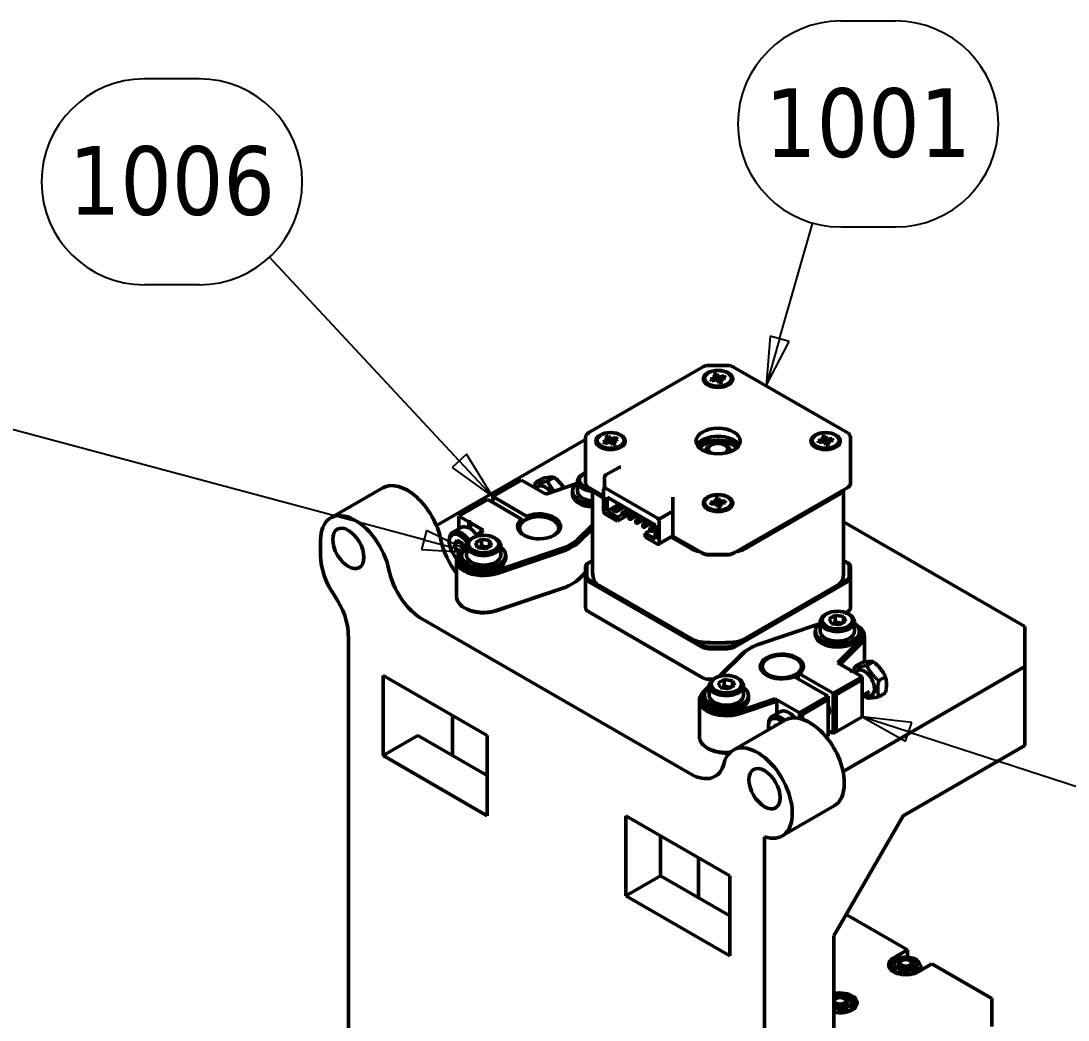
# Model space of a CAD drawing. Header units: millimetres. Extents: x -1205 to 1680, y -1175 to 1188.
# Drawn here: x 1143.1 to 1356.5, y 467.2 to 670.9 of the extents above; entities that cross this region are included whole.
import ezdxf

# ---------------------------------------------------------------- set-up
doc = ezdxf.new("R2010")
doc.units = ezdxf.units.MM
doc.header["$LTSCALE"] = 4
doc.layers.add('Symbol (ISO)', color=7, linetype='Continuous', lineweight=25)
doc.layers.add('Visible (ISO)', color=7, linetype='Continuous', lineweight=50)
doc.styles.add('Note Text (ISO)', font='tahoma.ttf')

# ---------------------------------------------------------------- blocks, each defined once
blk = doc.blocks.new('Balloon4')
at = {"layer": 'Symbol (ISO)'}
for p, q in [((331.009, 131.481), (328.632, 132.255)), ((331.164, 131.957), (328.632, 132.255)), ((328.632, 132.255), (330.854, 131.006)), ((330.854, 131.006), (331.164, 131.957)), ((331.009, 131.481), (353.317, 124.22)), ((358.298, 127.849), (361.084, 127.849)), ((358.298, 117.349), (361.084, 117.349))]:
    blk.add_line(p, q, dxfattribs=at)
at = {"layer": 'Symbol (ISO)', "flags": 128}
blk.add_lwpolyline([(331.164, 131.957), (328.632, 132.255)], dxfattribs=at)
at = {"layer": 'Symbol (ISO)'}
for centre, start, end in [((358.298, 122.599), 90, 270), ((361.084, 122.599), 270, 90)]:
    blk.add_arc(centre, 5.25, start, end, dxfattribs=at)
blk.add_solid([(331.164, 131.957), (328.632, 132.255), (330.854, 131.006), (331.164, 131.957)], dxfattribs=at)
at = {"layer": 'Symbol (ISO)', "insert": (359.691, 122.636), "char_height": 3.5, "attachment_point": 5, "style": 'Note Text (ISO)'}
blk.add_mtext('1006', dxfattribs=at)
blk = doc.blocks.new('Balloon5')
at = {"layer": 'Symbol (ISO)'}
for p, q in [((294.85, 164.77), (292.064, 164.77)), ((308.105, 145.303), (298.418, 155.692)), ((294.85, 154.27), (292.064, 154.27)), ((308.47, 145.644), (307.739, 144.962)), ((308.105, 145.303), (309.809, 143.474)), ((309.809, 143.474), (308.47, 145.644)), ((307.739, 144.962), (309.809, 143.474))]:
    blk.add_line(p, q, dxfattribs=at)
at = {"layer": 'Symbol (ISO)', "flags": 128}
blk.add_lwpolyline([(307.739, 144.962), (309.809, 143.474)], dxfattribs=at)
at = {"layer": 'Symbol (ISO)'}
for centre, start, end in [((292.064, 159.52), 90, 270), ((294.85, 159.52), 270, 90)]:
    blk.add_arc(centre, 5.25, start, end, dxfattribs=at)
blk.add_solid([(307.739, 144.962), (309.809, 143.474), (308.47, 145.644), (307.739, 144.962)], dxfattribs=at)
at = {"layer": 'Symbol (ISO)', "insert": (293.457, 159.556), "char_height": 3.5, "attachment_point": 5, "style": 'Note Text (ISO)'}
blk.add_mtext('1006', dxfattribs=at)
blk = doc.blocks.new('Balloon9')
at = {"layer": 'Symbol (ISO)'}
for p, q in [((327.553, 167.72), (330.339, 167.72)), ((324.433, 151.524), (326.119, 157.44)), ((327.553, 157.22), (330.339, 157.22)), ((323.952, 151.661), (323.748, 149.12)), ((324.914, 151.387), (323.952, 151.661)), ((324.433, 151.524), (323.748, 149.12)), ((323.748, 149.12), (324.914, 151.387))]:
    blk.add_line(p, q, dxfattribs=at)
at = {"layer": 'Symbol (ISO)', "flags": 128}
blk.add_lwpolyline([(323.952, 151.661), (323.748, 149.12)], dxfattribs=at)
at = {"layer": 'Symbol (ISO)'}
for centre, start, end in [((327.553, 162.47), 90, 270), ((330.339, 162.47), 270, 90)]:
    blk.add_arc(centre, 5.25, start, end, dxfattribs=at)
blk.add_solid([(323.952, 151.661), (323.748, 149.12), (324.914, 151.387), (323.952, 151.661)], dxfattribs=at)
at = {"layer": 'Symbol (ISO)', "insert": (328.946, 162.507), "char_height": 3.5, "attachment_point": 5, "style": 'Note Text (ISO)'}
blk.add_mtext('1001', dxfattribs=at)
blk = doc.blocks.new('Balloon23')
at = {"layer": 'Symbol (ISO)'}
for p, q in [((306.312, 141.271), (273.951, 149.934)), ((306.441, 141.754), (306.182, 140.788)), ((308.727, 140.624), (306.441, 141.754)), ((306.312, 141.271), (308.727, 140.624)), ((306.182, 140.788), (308.727, 140.624))]:
    blk.add_line(p, q, dxfattribs=at)
at = {"layer": 'Symbol (ISO)', "flags": 128}
blk.add_lwpolyline([(306.182, 140.788), (308.727, 140.624)], dxfattribs=at)
at = {"layer": 'Symbol (ISO)'}
blk.add_solid([(306.182, 140.788), (308.727, 140.624), (306.441, 141.754), (306.182, 140.788)], dxfattribs=at)

msp = doc.modelspace()

# ---------------------------------------------------------------- linework, layer by layer
at = {"layer": 'Visible (ISO)'}
for p, q in [((1282.011, 600.312), (1258.858, 586.945)), ((1287.039, 600.633), (1283.322, 600.633)), ((1311.503, 586.945), (1288.35, 600.312)), ((1282.431, 597.687), (1282.431, 598.013)), ((1283.652, 597.882), (1284.494, 598.081)), ((1283.934, 597.487), (1283.652, 597.882)), ((1284.269, 598.733), (1284.953, 598.895)), ((1284.614, 598.247), (1284.269, 598.733)), ((1284.953, 598.895), (1285.299, 598.409)), ((1284.953, 598.895), (1285.214, 597.403)), ((1285.586, 598.34), (1286.428, 598.54)), ((1285.747, 597.779), (1286.093, 597.293)), ((1286.709, 598.144), (1285.867, 597.945)), ((1286.428, 598.54), (1286.167, 598.016)), ((1286.428, 598.54), (1286.709, 598.144)), ((1287.931, 597.687), (1287.931, 598.013)), ((1284.775, 597.686), (1283.934, 597.487)), ((1285.408, 597.131), (1285.062, 597.617)), ((1286.093, 597.293), (1285.408, 597.131)), ((1227.772, 568.012), (1258.169, 585.562)), ((1258.169, 583.754), (1258.169, 585.9)), ((1260.51, 585.031), (1260.51, 585.357)), ((1261.788, 585.088), (1262.564, 585.362)), ((1262.174, 584.723), (1261.788, 585.088)), ((1262.162, 585.985), (1262.794, 586.208)), ((1262.637, 585.537), (1262.162, 585.985)), ((1262.95, 584.997), (1262.174, 584.723)), ((1262.794, 586.208), (1263.268, 585.76)), ((1262.794, 586.208), (1263.098, 584.966)), ((1263.727, 584.507), (1263.252, 584.955)), ((1263.571, 585.717), (1264.347, 585.991)), ((1263.884, 585.178), (1264.358, 584.73)), ((1264.733, 585.627), (1263.957, 585.353)), ((1264.347, 585.991), (1264.086, 585.399)), ((1264.347, 585.991), (1264.733, 585.627)), ((1266.01, 585.031), (1266.01, 585.357)), ((1304.351, 585.031), (1304.351, 585.357)), ((1305.556, 585.34), (1306.435, 585.476)), ((1305.556, 585.34), (1305.817, 584.938)), ((1305.748, 584.927), (1305.556, 585.34)), ((1306.627, 585.063), (1305.748, 584.927)), ((1306.355, 586.139), (1307.07, 586.249)), ((1306.591, 585.631), (1306.355, 586.139)), ((1307.132, 584.466), (1306.896, 584.973)), ((1307.07, 586.249), (1307.306, 585.742)), ((1307.07, 586.249), (1307.278, 584.488)), ((1307.575, 585.652), (1308.454, 585.788)), ((1307.611, 585.084), (1307.847, 584.576)), ((1308.646, 585.375), (1307.767, 585.239)), ((1308.454, 585.788), (1308.193, 585.305)), ((1308.454, 585.788), (1308.646, 585.375)), ((1309.851, 585.031), (1309.851, 585.357)), ((1312.192, 585.9), (1312.192, 583.754)), ((1258.169, 576.609), (1258.169, 583.754)), ((1263.869, 584.904), (1263.704, 584.529)), ((1264.358, 584.73), (1263.727, 584.507)), ((1282.681, 583.075), (1282.681, 583.194)), ((1283.766, 584.418), (1283.413, 584.214)), ((1286.595, 584.418), (1286.948, 584.214)), ((1287.681, 583.075), (1287.681, 583.194)), ((1307.847, 584.576), (1307.132, 584.466)), ((1312.192, 583.754), (1312.192, 576.609)), ((1257.817, 578.581), (1257.534, 578.418)), ((1264.882, 579.808), (1262.303, 578.319)), ((1245.089, 577.275), (1239.238, 573.897)), ((1245.089, 577.275), (1250.048, 574.412)), ((1247.959, 576.826), (1249.29, 577.594)), ((1256.368, 576.556), (1250.048, 574.412)), ((1250.434, 577.047), (1251.765, 577.815)), ((1256.509, 576.989), (1256.509, 575.03)), ((1262.053, 575.845), (1262.053, 577.886)), ((1206.219, 569.564), (1216.825, 575.688)), ((1248.817, 575.123), (1248.968, 575.21)), ((1255.509, 574.376), (1255.509, 575.03)), ((1261.846, 574.008), (1258.755, 575.793)), ((1259.581, 575.316), (1259.581, 558.903)), ((1261.846, 575.437), (1261.846, 570.946)), ((1262.085, 575.744), (1261.95, 575.666)), ((1262.2, 575.641), (1272.806, 569.517)), ((1272.806, 569.517), (1262.2, 575.641)), ((1311.606, 575.793), (1288.453, 562.425)), ((1310.781, 575.316), (1310.781, 558.903)), ((1238.213, 573.305), (1232.361, 569.926)), ((1245.114, 569.32), (1238.213, 573.305)), ((1246.139, 569.912), (1239.238, 573.897)), ((1239.238, 573.897), (1239.238, 572.713)), ((1260.909, 574.141), (1261.846, 573.6)), ((1262.553, 570.946), (1262.553, 573.804)), ((1262.553, 573.804), (1272.453, 568.089)), ((1265.028, 572.375), (1262.553, 570.946)), ((1264.236, 571.462), (1265.423, 572.147)), ((1275.988, 573.804), (1275.988, 572.987)), ((1275.988, 570.946), (1275.988, 572.987)), ((1282.431, 572.375), (1282.431, 572.702)), ((1283.64, 572.767), (1284.537, 572.855)), ((1283.64, 572.767), (1283.901, 572.359)), ((1283.764, 572.346), (1283.64, 572.767)), ((1284.661, 572.434), (1283.764, 572.346)), ((1284.564, 573.52), (1285.294, 573.591)), ((1284.717, 573.002), (1284.564, 573.52)), ((1285.067, 571.812), (1284.915, 572.33)), ((1285.294, 573.591), (1285.446, 573.073)), ((1285.294, 573.591), (1285.426, 571.847)), ((1285.644, 572.402), (1285.797, 571.884)), ((1285.7, 572.969), (1286.597, 573.058)), ((1286.721, 572.636), (1285.824, 572.548)), ((1286.597, 573.058), (1286.336, 572.599)), ((1286.597, 573.058), (1286.721, 572.636)), ((1287.931, 572.375), (1287.931, 572.702)), ((1290.608, 563.261), (1309.452, 574.141)), ((1262.2, 570.334), (1264.675, 568.905)), ((1264.675, 569.721), (1262.553, 570.946)), ((1265.028, 571.967), (1263.614, 571.15)), ((1263.614, 571.15), (1264.321, 570.742)), ((1264.186, 571.13), (1264.186, 571.375)), ((1264.448, 570.921), (1264.236, 571.043)), ((1264.321, 570.742), (1265.735, 571.559)), ((1264.548, 570.921), (1266.047, 571.787)), ((1267.503, 570.538), (1264.675, 568.905)), ((1265.613, 570.263), (1264.675, 569.721)), ((1265.07, 571.943), (1265.028, 571.967)), ((1265.028, 571.967), (1265.028, 571.919)), ((1265.028, 571.198), (1265.028, 571.15)), ((1265.6, 570.313), (1265.6, 570.558)), ((1265.65, 570.645), (1266.837, 571.331)), ((1265.862, 570.104), (1265.65, 570.227)), ((1265.735, 571.559), (1265.694, 571.583)), ((1265.962, 570.104), (1267.462, 570.97)), ((1267.064, 569.829), (1268.251, 570.514)), ((1267.326, 570.436), (1267.721, 570.208)), ((1267.376, 569.288), (1268.876, 570.154)), ((1267.503, 570.946), (1267.503, 570.538)), ((1267.898, 570.31), (1267.503, 570.538)), ((1273.513, 569.517), (1275.988, 570.946)), ((1275.988, 565.843), (1275.988, 570.946)), ((1285.797, 571.884), (1285.067, 571.812)), ((1232.361, 569.926), (1234.39, 568.755)), ((1232.361, 569.926), (1232.361, 567.354)), ((1234.836, 568.824), (1234.39, 568.755)), ((1234.39, 567.524), (1234.39, 568.755)), ((1234.717, 568.567), (1234.836, 568.824)), ((1234.717, 568.567), (1237.32, 567.063)), ((1234.717, 568.567), (1234.717, 567.336)), ((1256.309, 564.931), (1259.581, 568.144)), ((1264.675, 569.721), (1264.675, 568.905)), ((1267.014, 569.497), (1267.014, 569.742)), ((1267.276, 569.288), (1267.064, 569.41)), ((1268.345, 569.847), (1269.135, 569.391)), ((1268.428, 568.68), (1268.428, 568.925)), ((1268.478, 569.012), (1269.666, 569.698)), ((1268.69, 568.471), (1268.478, 568.594)), ((1269.312, 569.493), (1268.522, 569.95)), ((1268.79, 568.471), (1270.29, 569.337)), ((1269.76, 569.031), (1270.55, 568.575)), ((1269.842, 567.864), (1269.842, 568.109)), ((1269.892, 568.196), (1271.08, 568.881)), ((1270.726, 568.677), (1269.936, 569.133)), ((1270.205, 567.655), (1271.704, 568.521)), ((1271.174, 568.214), (1271.964, 567.758)), ((1271.307, 567.379), (1272.453, 568.041)), ((1272.141, 567.86), (1271.351, 568.317)), ((1272.453, 568.089), (1272.453, 565.231)), ((1273.16, 564.414), (1273.16, 568.905)), ((1310.781, 568.742), (1347.69, 547.432)), ((1231.106, 566.63), (1232.803, 567.61)), ((1235.94, 565.836), (1237.028, 566.905)), ((1237.32, 567.063), (1236.123, 565.888)), ((1237.028, 566.905), (1237.32, 567.063)), ((1259.581, 567.362), (1256.654, 564.487)), ((1270.105, 567.655), (1269.892, 567.777)), ((1270.331, 566.456), (1271.27, 566.997)), ((1272.453, 565.231), (1270.331, 566.456)), ((1270.331, 566.456), (1270.331, 565.639)), ((1271.257, 567.047), (1271.257, 567.292)), ((1271.519, 566.838), (1271.307, 566.961)), ((1271.619, 566.838), (1272.453, 567.32)), ((1272.453, 566.456), (1272.099, 566.251)), ((1272.099, 566.251), (1272.453, 566.047)), ((1275.988, 565.878), (1273.056, 564.185)), ((1275.988, 565.843), (1275.958, 565.861)), ((1281.908, 562.425), (1275.988, 565.843)), ((1204.148, 564.987), (1204.148, 561.886)), ((1230.381, 564.701), (1230.381, 565.028)), ((1231.349, 564.142), (1231.961, 565.014)), ((1232.409, 564.755), (1231.349, 564.142)), ((1231.961, 562.564), (1231.349, 564.142)), ((1231.961, 565.014), (1233.186, 564.307)), ((1232.64, 562.595), (1233.882, 563.815)), ((1233.882, 563.685), (1232.985, 562.804)), ((1233.186, 564.307), (1233.516, 563.455)), ((1233.882, 563.925), (1233.882, 561.966)), ((1235.19, 565.517), (1234.907, 565.354)), ((1235.709, 564.511), (1236.933, 565.218)), ((1236.157, 563.545), (1235.709, 564.511)), ((1236.933, 563.911), (1236.933, 565.218)), ((1236.933, 565.218), (1238.606, 564.959)), ((1239.055, 563.993), (1237.83, 563.286)), ((1238.606, 564.959), (1238.606, 563.734)), ((1238.606, 564.959), (1239.055, 563.993)), ((1239.574, 565.517), (1239.857, 565.354)), ((1240.882, 563.925), (1240.882, 561.966)), ((1254.664, 563.86), (1255.596, 564.398)), ((1255.879, 563.909), (1254.947, 563.37)), ((1270.331, 565.639), (1272.806, 564.21)), ((1275.604, 565.657), (1279.754, 563.261)), ((1233.092, 563.217), (1231.961, 562.564)), ((1232.389, 562.317), (1231.961, 562.564)), ((1232.882, 561.312), (1232.882, 561.966)), ((1237.83, 563.286), (1236.157, 563.545)), ((1239.966, 558.774), (1253.742, 563.449)), ((1253.945, 562.923), (1240.169, 558.248)), ((1241.882, 561.312), (1241.882, 561.966)), ((1282.085, 562.323), (1281.908, 562.425)), ((1287.039, 562.087), (1283.322, 562.087)), ((1283.322, 562.027), (1287.039, 562.027)), ((1288.277, 562.323), (1288.453, 562.425)), ((1231.882, 553.474), (1231.882, 560.986)), ((1258.169, 559.568), (1258.169, 557.422)), ((1258.419, 557.626), (1258.419, 559.772)), ((1258.932, 560.486), (1258.755, 560.384)), ((1258.932, 560.486), (1259.581, 560.861)), ((1310.781, 560.861), (1311.43, 560.486)), ((1311.43, 560.486), (1311.606, 560.384)), ((1311.942, 559.772), (1311.942, 557.626)), ((1312.192, 557.422), (1312.192, 559.568)), ((1256.654, 556.975), (1258.169, 558.464)), ((1258.169, 551.339), (1258.169, 557.422)), ((1312.192, 557.422), (1312.192, 551.339)), ((1253.742, 555.284), (1239.966, 550.609)), ((1240.169, 550.736), (1253.945, 555.411)), ((1254.664, 555.695), (1254.947, 555.859)), ((1254.947, 555.859), (1255.879, 556.397)), ((1258.755, 556.605), (1281.908, 543.238)), ((1260.909, 555.77), (1258.932, 556.911)), ((1279.754, 544.89), (1260.909, 555.77)), ((1288.453, 543.238), (1311.606, 556.605)), ((1309.452, 555.77), (1290.608, 544.89)), ((1311.43, 556.911), (1309.452, 555.77)), ((1233.775, 551.065), (1233.493, 551.229)), ((1224.912, 548.916), (1279.55, 517.371)), ((1281.97, 537.018), (1258.817, 550.385)), ((1307.315, 550.004), (1307.032, 549.841)), ((1307.834, 548.997), (1309.058, 549.704)), ((1308.282, 548.031), (1307.834, 548.997)), ((1309.058, 548.398), (1309.058, 549.704)), ((1309.058, 549.704), (1310.731, 549.446)), ((1310.731, 549.446), (1310.731, 548.221)), ((1310.731, 549.446), (1311.18, 548.48)), ((1311.544, 550.385), (1311.253, 550.217)), ((1311.699, 550.004), (1311.981, 549.841)), ((1305.865, 547.979), (1293.146, 543.663)), ((1306.007, 548.412), (1306.007, 546.452)), ((1309.955, 547.772), (1308.282, 548.031)), ((1311.18, 548.48), (1309.955, 547.772)), ((1313.007, 548.412), (1313.007, 546.452)), ((1347.69, 547.432), (1347.69, 539.267)), ((1209.805, 404.38), (1209.805, 545.556)), ((1279.754, 544.89), (1279.93, 544.788)), ((1282.085, 543.544), (1279.93, 544.788)), ((1290.431, 544.788), (1288.277, 543.544)), ((1290.608, 544.89), (1290.431, 544.788)), ((1305.007, 545.799), (1305.007, 546.452)), ((1314.007, 545.799), (1314.007, 546.452)), ((1315.007, 540.165), (1315.007, 545.472)), ((1287.039, 543.248), (1283.322, 543.248)), ((1283.322, 542.9), (1287.039, 542.9)), ((1291.009, 542.55), (1291.292, 542.713)), ((1292.224, 543.251), (1291.292, 542.713)), ((1309.568, 540.048), (1313.903, 544.307)), ((1314.248, 543.863), (1310.07, 539.759)), ((1285.437, 537.259), (1290.234, 541.971)), ((1290.579, 542.181), (1285.621, 537.31)), ((1315.488, 539.488), (1316.819, 540.257)), ((1294.193, 538.94), (1294.193, 539.267)), ((1302.193, 538.94), (1302.193, 539.267)), ((1312.172, 538.545), (1309.568, 540.048)), ((1310.669, 517.893), (1347.69, 539.267)), ((1312.172, 538.545), (1312.052, 538.287)), ((1312.052, 538.287), (1312.498, 538.356)), ((1312.172, 538.545), (1312.172, 538.306)), ((1314.527, 537.185), (1312.498, 538.356)), ((1313.013, 539.267), (1314.344, 540.036)), ((1347.69, 539.267), (1347.69, 523.141)), ((1216.876, 521.1), (1216.876, 537.43)), ((1216.876, 537.43), (1238.089, 525.182)), ((1284.263, 536.69), (1283.322, 536.69)), ((1284.687, 536.94), (1284.404, 536.777)), ((1285.206, 535.933), (1286.431, 536.64)), ((1285.654, 534.967), (1285.206, 535.933)), ((1286.431, 535.334), (1286.431, 536.64)), ((1286.431, 536.64), (1288.104, 536.382)), ((1288.104, 536.382), (1288.104, 535.157)), ((1288.104, 536.382), (1288.552, 535.416)), ((1289.071, 536.94), (1289.354, 536.777)), ((1300.749, 537.199), (1307.65, 533.215)), ((1301.487, 536.773), (1301.487, 537.63)), ((1301.774, 537.791), (1308.676, 533.807)), ((1308.676, 533.807), (1314.527, 537.185)), ((1314.527, 536.532), (1309.241, 533.48)), ((1313.871, 537.564), (1314.022, 537.651)), ((1314.527, 537.185), (1314.527, 536.532)), ((1314.527, 529.02), (1314.527, 536.532)), ((1317.963, 536.409), (1319.294, 537.178)), ((1282.138, 534.017), (1283.379, 535.237)), ((1283.379, 535.108), (1282.482, 534.227)), ((1283.379, 535.348), (1283.379, 533.388)), ((1287.327, 534.709), (1285.654, 534.967)), ((1288.552, 535.416), (1287.327, 534.709)), ((1290.379, 535.348), (1290.379, 533.388)), ((1308.676, 525.642), (1308.676, 533.807)), ((1308.676, 533.807), (1309.241, 533.48)), ((1314.527, 533.324), (1316.022, 534.187)), ((1317.963, 533.11), (1319.294, 533.878)), ((1281.379, 524.897), (1281.379, 532.408)), ((1282.379, 532.735), (1282.379, 533.388)), ((1289.463, 530.197), (1296.84, 532.7)), ((1297.132, 532.204), (1289.666, 529.671)), ((1291.379, 532.735), (1291.379, 533.388)), ((1301.799, 529.837), (1296.84, 532.7)), ((1296.84, 532.7), (1297.132, 532.204)), ((1297.132, 529.632), (1297.132, 532.204)), ((1301.799, 529.837), (1307.65, 533.215)), ((1307.65, 532.562), (1302.365, 529.51)), ((1307.65, 533.215), (1307.65, 532.562)), ((1307.65, 525.05), (1307.65, 532.562)), ((1309.241, 533.48), (1309.241, 525.968)), ((1296.16, 529.071), (1297.857, 530.051)), ((1301.799, 528.669), (1301.799, 529.837)), ((1302.365, 529.51), (1301.799, 529.837)), ((1302.365, 529.51), (1302.365, 528.511)), ((1231.018, 521.1), (1231.018, 529.265)), ((1288.243, 522.208), (1298.85, 528.331)), ((1295.435, 527.142), (1295.435, 527.469)), ((1296.799, 527.147), (1297.015, 527.455)), ((1297.015, 527.455), (1297.173, 527.363)), ((1309.241, 525.968), (1314.527, 529.02)), ((1216.876, 521.1), (1223.947, 525.182)), ((1223.947, 525.182), (1238.089, 517.018)), ((1238.089, 525.182), (1238.089, 508.853)), ((1307.65, 526.234), (1308.676, 525.642)), ((1308.676, 525.642), (1309.241, 525.968)), ((1307.277, 524.834), (1307.65, 525.05)), ((1322.942, 508.853), (1347.69, 523.141)), ((1238.089, 508.853), (1216.876, 521.1)), ((1283.273, 522.488), (1282.99, 522.651)), ((1310.921, 515.424), (1310.921, 515.589)), ((1308.85, 510.846), (1298.243, 504.722)), ((1266.373, 508.853), (1287.586, 496.605)), ((1266.373, 492.523), (1266.373, 508.853)), ((1300.314, 509.465), (1300.314, 509.3)), ((1322.942, 508.853), (1308.799, 484.358)), ((1273.444, 504.77), (1273.444, 496.605)), ((1273.444, 504.478), (1273.697, 504.624)), ((1294.657, 504.566), (1294.657, 347.39)), ((1281.181, 492.138), (1281.181, 500.303)), ((1266.373, 492.523), (1273.444, 496.605)), ((1273.444, 496.605), (1287.586, 488.44)), ((1287.586, 496.605), (1287.586, 480.275)), ((1287.586, 480.275), (1266.373, 492.523)), ((1311.325, 488.732), (1323.826, 481.514)), ((1308.799, 383.929), (1308.799, 484.358)), ((1320.997, 479.881), (1323.826, 481.514)), ((1323.826, 481.514), (1323.826, 479.973)), ((1320.338, 477.553), (1320.338, 478.493)), ((1321.972, 478.61), (1321.972, 478.61)), ((1322.628, 479.348), (1322.411, 479.223)), ((1324.316, 479.348), (1324.533, 479.223)), ((1324.972, 478.61), (1324.972, 478.61)), ((1328.775, 478.657), (1325.947, 477.024)), ((1328.775, 478.657), (1340.973, 471.614)), ((1326.606, 477.404), (1326.606, 477.902)), ((1326.606, 477.46), (1326.654, 477.432)), ((1309.193, 471.591), (1308.976, 471.466)), ((1310.881, 471.591), (1311.098, 471.466)), ((1311.537, 470.854), (1311.537, 470.854)), ((1313.104, 469.781), (1313.104, 470.915)), ((1340.973, 471.614), (1340.973, 465.899))]:
    msp.add_line(p, q, dxfattribs=at)
for centre, radius, start, end in [((1285.181, 583.775), 1.65, 61.22275, 118.77725), ((1281.468, 582.888), 1.65, 91.69605, 109.25208), ((1281.468, 582.888), 1.815, 63.04102, 65.48335), ((1288.893, 582.888), 1.815, 114.51665, 116.95898), ((1288.893, 582.888), 1.65, 70.74792, 88.30395), ((1262.553, 577.886), 0.5, 120, 180), ((1264.286, 571.375), 0.1, 120, 180), ((1264.286, 571.13), 0.1, 180, 240), ((1264.498, 571.007), 0.1, 240, 300), ((1265.7, 570.558), 0.1, 120, 180), ((1265.7, 570.313), 0.1, 180, 240), ((1265.912, 570.191), 0.1, 240, 300), ((1267.114, 569.742), 0.1, 120, 180), ((1267.114, 569.497), 0.1, 180, 240), ((1267.326, 569.374), 0.1, 240, 300), ((1268.528, 568.925), 0.1, 120, 180), ((1268.528, 568.68), 0.1, 180, 240), ((1268.74, 568.558), 0.1, 240, 300), ((1269.942, 568.109), 0.1, 120, 180), ((1269.942, 567.864), 0.1, 180, 240), ((1270.155, 567.741), 0.1, 240, 300), ((1271.357, 567.292), 0.1, 120, 180), ((1271.357, 567.047), 0.1, 180, 240), ((1271.569, 566.925), 0.1, 240, 300)]:
    msp.add_arc(centre, radius, start, end, dxfattribs=at)
for centre, major_axis in [((1285.181, 597.891), (-3, 0)), ((1285.181, 598.013), (-2.75, 0)), ((1285.181, 585.235), (-4.5, 0)), ((1263.26, 585.235), (-3, 0)), ((1263.26, 585.357), (-2.75, 0)), ((1307.101, 585.235), (-3, 0)), ((1307.101, 585.357), (-2.75, 0)), ((1285.181, 572.579), (-3, 0)), ((1285.181, 572.702), (-2.75, 0)), ((1209.805, 563.354), (2.25, -3.897)), ((1237.382, 564.252), (-3.1, 0)), ((1309.507, 548.738), (-3.1, 0)), ((1298.193, 539.267), (4, 0)), ((1286.879, 535.674), (-3.1, 0)), ((1294.657, 514.364), (2.25, -3.897)), ((1323.472, 478.61), (-2.3, 0)), ((1323.472, 478.861), (-1.193, 0)), ((1310.037, 471.104), (1.193, 0))]:
    msp.add_ellipse(centre, major_axis=major_axis, ratio=0.5773503, dxfattribs=at)
for centre, major_axis, start_param, end_param in [((1285.181, 598.013), (-0.697, 0), 5.6619339, 6.1127278), ((1285.181, 598.013), (-0.697, 0), 4.0911376, 4.5419314), ((1285.181, 598.013), (0.697, 0), 5.6619339, 6.1127278), ((1285.181, 597.687), (-2.75, 0), 0, 0.740918), ((1285.181, 598.013), (0.697, 0), 4.0911376, 4.5419314), ((1285.181, 597.687), (2.75, 0), 5.5422673, 6.2831853), ((1263.26, 585.031), (-2.75, 0), 0, 0.740918), ((1263.26, 585.357), (-0.697, 0), 5.8211585, 6.2719525), ((1263.26, 585.357), (0.697, 0), 4.2503622, 4.7011562), ((1263.26, 585.357), (-0.697, 0), 4.2503622, 4.7011562), ((1263.26, 585.357), (0.697, 0), 5.8211585, 6.2719525), ((1263.26, 585.031), (2.75, 0), 5.5422673, 6.2831853), ((1285.181, 583.602), (4.5, 0), 0.3196873, 2.8219054), ((1285.181, 581.721), (6.35, 0), 1.631087, 2.3008982), ((1285.181, 582.785), (4.15, 0), 0.4391685, 2.7024242), ((1285.181, 581.721), (6.35, 0), 0.8406944, 1.5105056), ((1307.101, 585.031), (-2.75, 0), 0, 0.740918), ((1307.101, 585.357), (-0.697, 0), 5.5342551, 5.985049), ((1307.101, 585.357), (0.697, 0), 3.9634587, 4.4142527), ((1307.101, 585.357), (-0.697, 0), 3.9634587, 4.4142527), ((1307.101, 585.357), (0.697, 0), 5.5342551, 5.985049), ((1307.101, 585.031), (2.75, 0), 5.5422673, 6.2831853), ((1285.181, 583.194), (-2.5, 0), 5.4977871, 6.3681403), ((1285.181, 583.602), (2, 0), 5.4660275, 10.2419358), ((1285.181, 583.194), (2.5, 0), 6.1982303, 7.0685835), ((1260.009, 577.316), (-3.1, 0), 5.3478418, 7.5468758), ((1265.382, 579.519), (-0.707, 0), 4.712389, 5.4977871), ((1221.825, 567.028), (-5, 8.66), 4.1796711, 6.2831853), ((1260.009, 575.03), (-4.5, 0), 5.6035115, 7.7586147), ((1260.009, 576.989), (-3.5, 0), 5.4977871, 7.7312448), ((1260.169, 576.609), (-2, 0), 0, 0.7853982), ((1310.192, 576.609), (2, 0), 5.4977871, 6.2831853), ((1249.968, 573.478), (-1.45, 2.511), 4.9024649, 6.6419668), ((1260.009, 574.376), (-4.5, 0), 0, 1.4754294), ((1260.009, 575.03), (-3.5, 0), 0, 1.4480595), ((1263.738, 575.774), (-4, 0), 0.2800377, 0.7853982), ((1262.2, 575.233), (-0.25, 0.433), 5.4977871, 7.0685835), ((1262.553, 575.845), (-0.5, 0), 0, 0.7853982), ((1306.624, 575.774), (4, 0), 5.4977871, 6.0031477), ((1285.181, 572.375), (-2.75, 0), 0, 0.740918), ((1285.181, 572.702), (-0.697, 0), 5.4409074, 5.8917012), ((1285.181, 572.702), (0.697, 0), 3.8701111, 4.3209049), ((1285.181, 572.702), (-0.697, 0), 3.8701111, 4.3209049), ((1285.181, 572.702), (0.697, 0), 5.4409074, 5.8917012), ((1285.181, 572.375), (2.75, 0), 5.5422673, 6.2831853), ((1211.219, 560.904), (-5, 8.66), 4.1796711, 7.0685835), ((1248.695, 567.844), (4.4, 0), 2.5217221, 8.4738522), ((1248.695, 567.518), (4, 0), 5.5466147, 10.1613486), ((1248.695, 567.518), (4, 0), 5.5466147, 8.4571224), ((1262.2, 570.742), (0.25, -0.433), 3.9269908, 5.4977871), ((1234.553, 564.578), (-1.75, 3.031), 4.8388104, 6.2831853), ((1248.695, 567.518), (-4, 0), 5.6800445, 7.0197559), ((1273.16, 569.721), (-0.5, 0), 0.7853982, 2.3561945), ((1272.806, 569.109), (-0.25, 0.433), 3.9269908, 5.4977871), ((1232.573, 563.435), (-1.55, 2.685), 4.7746315, 8.3398235), ((1232.856, 563.599), (-1.75, 3.031), 4.8331908, 7.0685835), ((1235.518, 563.205), (-5, 8.66), 1.0380784, 1.8159926), ((1237.382, 561.966), (4.5, 0), 2.4619188, 6.9628591), ((1237.382, 563.925), (3.5, 0), 2.3561945, 7.0685835), ((1251.411, 565.738), (4.6, 0), 5.2437387, 5.4977871), ((1252.343, 566.276), (4.6, 0), 5.4977871, 5.7518356), ((1252.343, 565.95), (-5, 0), 2.3561945, 2.6102429), ((1272.806, 564.618), (0.25, -0.433), 5.4977871, 7.0685835), ((1211.219, 557.803), (-5, 8.66), 0.7853982, 1.7126934), ((1237.382, 560.986), (-5.5, 0), 5.7518356, 8.3853313), ((1237.382, 561.312), (-5.1, 0), 5.7518356, 8.3853313), ((1237.382, 561.966), (3.5, 0), 3.1415927, 6.2831853), ((1251.411, 565.412), (-5, 0), 2.102146, 2.3561945), ((1282.582, 564.894), (4, 0), 3.9269908, 4.4323513), ((1283.322, 563.242), (-2, 0), 0.7853982, 1.5707963), ((1283.322, 563.038), (1.75, 0), 3.9269908, 4.7123889), ((1287.039, 563.242), (-2, 0), 1.5707964, 2.3561945), ((1287.039, 563.038), (1.75, 0), 4.712389, 5.4977871), ((1287.779, 564.894), (4, 0), 4.9924266, 5.4977871), ((1237.382, 561.312), (4.5, 0), 3.1415927, 6.2831853), ((1260.169, 559.568), (-2, 0), 5.4977871, 6.2831853), ((1260.169, 559.772), (-1.75, 0), 5.4977871, 6.2831853), ((1310.192, 559.772), (1.75, 0), 0, 0.7853982), ((1310.192, 559.568), (2, 0), 0, 0.7853982), ((1224.912, 557.081), (5, -8.66), 4.1796711, 5.4977871), ((1260.169, 557.422), (-2, 0), 0, 0.7853982), ((1260.169, 557.626), (-1.75, 0), 0, 0.7853982), ((1285.181, 558.903), (-25.6, 0), 0, 0.1205931), ((1285.181, 558.903), (25.6, 0), 6.1625922, 6.2831853), ((1310.192, 557.626), (1.75, 0), 5.4977871, 6.2831853), ((1310.192, 557.422), (2, 0), 5.4977871, 6.2831853), ((1251.411, 557.573), (-4.6, 0), 2.102146, 2.3561945), ((1251.411, 557.9), (5, 0), 5.2437387, 5.4977871), ((1252.343, 558.438), (5, 0), 5.4977871, 5.7518356), ((1263.738, 557.403), (-4, 0), 0.1205931, 0.7853982), ((1306.624, 557.403), (4, 0), 5.4977871, 6.1625922), ((1202.733, 549.638), (-5, 8.66), 3.9269908, 4.854286), ((1237.382, 553.474), (-5.5, 0), 0, 2.102146), ((1237.382, 553.147), (-5.1, 0), 0.7853982, 2.102146), ((1309.507, 548.412), (3.5, 0), 2.3561945, 7.0685835), ((1309.507, 546.452), (4.5, 0), 2.4619188, 6.9628591), ((1309.507, 545.472), (5.5, 0), 5.7518356, 7.0446257), ((1309.507, 545.799), (5.1, 0), 5.7518356, 6.9393127), ((1282.582, 546.523), (-4, 0), 0.7853982, 1.4502033), ((1282.582, 546.319), (3.75, 0), 3.9269908, 4.5917959), ((1287.779, 546.319), (3.75, 0), 4.832982, 5.4977871), ((1287.779, 546.523), (-4, 0), 1.6913894, 2.3561945), ((1309.507, 545.799), (4.5, 0), 3.1415927, 6.2831853), ((1309.507, 546.452), (3.5, 0), 3.1415927, 6.2831853), ((1283.322, 544.054), (2, 0), 3.9269908, 4.7123889), ((1283.322, 544.258), (-1.75, 0), 0.7853982, 1.5707963), ((1285.181, 558.903), (-25.6, 0), 1.4502033, 1.6913894), ((1285.181, 558.699), (25.35, 0), 4.5917959, 4.832982), ((1287.039, 544.258), (-1.75, 0), 1.5707964, 2.3561945), ((1287.039, 544.054), (2, 0), 4.712389, 5.4977871), ((1294.545, 540.509), (5, 0), 2.3561945, 2.6102429), ((1294.545, 540.835), (-4.6, 0), 5.4977871, 5.7518356), ((1295.477, 541.373), (-4.6, 0), 5.2437387, 5.4977871), ((1298.193, 539.267), (-4.4, 0), 2.5217221, 8.4738522), ((1298.193, 538.94), (-4, 0), 0, 0.7365706), ((1298.193, 538.94), (4, 0), 5.6800445, 6.2831853), ((1315.022, 535.919), (1.45, -2.511), 5.4734017, 9.7835594), ((1286.879, 535.348), (3.5, 0), 2.3561945, 7.0685835), ((1286.879, 532.408), (-5.5, 0), 5.7518356, 8.3853313), ((1286.879, 532.735), (-5.1, 0), 5.7518356, 8.3853313), ((1286.879, 533.388), (4.5, 0), 2.4619188, 6.9628591), ((1286.879, 532.735), (4.5, 0), 3.1415927, 6.2831853), ((1286.879, 533.388), (3.5, 0), 3.1415927, 6.2831853), ((1299.607, 527.02), (-1.75, 3.031), 4.9807641, 6.2831853), ((1303.85, 519.671), (-5, 8.66), 3.9269908, 6.2831853), ((1306.484, 530.99), (1, -1.732), 0.184804, 1.3859923), ((1297.627, 525.876), (-1.55, 2.685), 5.2228951, 7.3434755), ((1297.91, 526.04), (-1.75, 3.031), 5.1599596, 7.0685835), ((1286.879, 524.897), (-5.5, 0), 0, 1.707152), ((1293.243, 513.547), (-5, 8.66), 3.9269908, 6.8159032), ((1286.879, 524.57), (-5.1, 0), 0.7853982, 1.5788255), ((1279.55, 525.536), (5, -8.66), 5.4977871, 6.8159032), ((1303.85, 519.506), (5, -8.66), 0, 0.7853982), ((1293.243, 513.382), (5, -8.66), 5.6991451, 7.0685835), ((1323.472, 478.452), (-3.5, 0), 5.4977871, 8.6393798), ((1323.472, 478.61), (-1.5, 0), 5.4977871, 10.2101761), ((1323.472, 478.61), (-1.5, 0), 5.484474, 10.2234892), ((1310.037, 470.696), (3.5, 0), 4.3510219, 8.2153488), ((1310.037, 470.854), (2.3, 0), 4.1443073, 8.4220633), ((1310.037, 470.854), (-1.5, 0), 5.484474, 5.6823874), ((1310.037, 470.854), (1.5, 0), 3.7423906, 7.0818966), ((1310.037, 470.854), (-1.5, 0), 5.4977871, 5.6825167), ((1310.037, 470.854), (1.5, 0), 3.7422613, 7.0685835), ((1310.037, 468.894), (-3.5, 0), 3.6036892, 3.6441567)]:
    msp.add_ellipse(centre, major_axis=major_axis, ratio=0.5773503, start_param=start_param, end_param=end_param, dxfattribs=at)
for points, knots in [([(1283.322, 600.633), (1283.228, 600.633), (1283.135, 600.629), (1282.949, 600.612), (1282.857, 600.599), (1282.676, 600.565), (1282.587, 600.544), (1282.413, 600.493), (1282.329, 600.463), (1282.165, 600.395), (1282.087, 600.356), (1282.011, 600.312)], [5.49778718, 5.49778718, 5.49778718, 5.49778718, 5.65486681, 5.65486681, 5.81194643, 5.81194643, 5.96902606, 5.96902606, 6.12610568, 6.12610568, 6.28318531, 6.28318531, 6.28318531, 6.28318531]), ([(1288.35, 600.312), (1288.275, 600.356), (1288.196, 600.395), (1288.033, 600.463), (1287.948, 600.493), (1287.775, 600.544), (1287.685, 600.565), (1287.504, 600.599), (1287.412, 600.612), (1287.227, 600.629), (1287.133, 600.633), (1287.039, 600.633)], [4.71238898, 4.71238898, 4.71238898, 4.71238898, 4.86946861, 4.86946861, 5.02654823, 5.02654823, 5.18362785, 5.18362785, 5.34070748, 5.34070748, 5.4977871, 5.4977871, 5.4977871, 5.4977871]), ([(1258.858, 586.945), (1258.783, 586.902), (1258.712, 586.854), (1258.577, 586.747), (1258.515, 586.688), (1258.401, 586.559), (1258.35, 586.489), (1258.264, 586.336), (1258.229, 586.254), (1258.182, 586.081), (1258.169, 585.99), (1258.169, 585.9)], [0, 0, 0, 0, 0.15707963, 0.15707963, 0.31415925, 0.31415925, 0.47123888, 0.47123888, 0.6283185, 0.6283185, 0.78539813, 0.78539813, 0.78539813, 0.78539813]), ([(1286.177, 585.111), (1286.152, 585.127), (1286.128, 585.141), (1285.972, 585.23), (1285.819, 585.294), (1285.5, 585.379), (1285.334, 585.399), (1285.028, 585.399), (1284.862, 585.379), (1284.542, 585.294), (1284.389, 585.23), (1284.234, 585.141), (1284.209, 585.127), (1284.185, 585.111)], [-0.37206611, -0.37206611, -0.37206611, -0.37206611, -0.36360797, -0.36360797, -0.31768367, -0.31768367, -0.27175936, -0.27175936, -0.22583505, -0.22583505, -0.17991075, -0.17991075, -0.17145261, -0.17145261, -0.17145261, -0.17145261]), ([(1312.192, 585.9), (1312.192, 585.99), (1312.18, 586.081), (1312.132, 586.254), (1312.097, 586.336), (1312.011, 586.489), (1311.96, 586.559), (1311.847, 586.688), (1311.784, 586.747), (1311.65, 586.854), (1311.578, 586.902), (1311.503, 586.945)], [3.92699085, 3.92699085, 3.92699085, 3.92699085, 4.08407048, 4.08407048, 4.2411501, 4.2411501, 4.39822973, 4.39822973, 4.55530935, 4.55530935, 4.71238898, 4.71238898, 4.71238898, 4.71238898]), ([(1282.221, 584.538), (1282.143, 584.573), (1282.06, 584.598), (1281.873, 584.628), (1281.75, 584.626), (1281.504, 584.576), (1281.382, 584.527), (1281.185, 584.413), (1281.093, 584.346), (1281.006, 584.265)], [-0.39673114, -0.39673114, -0.39673114, -0.39673114, -0.36360797, -0.36360797, -0.31768367, -0.31768367, -0.27175936, -0.27175936, -0.23404298, -0.23404298, -0.23404298, -0.23404298]), ([(1282.08, 584.378), (1282.052, 584.375), (1282.023, 584.371), (1281.88, 584.344), (1281.765, 584.299), (1281.561, 584.181), (1281.456, 584.099), (1281.337, 583.975), (1281.315, 583.951), (1281.294, 583.926)], [-0.3235898, -0.3235898, -0.3235898, -0.3235898, -0.31291614, -0.31291614, -0.26973318, -0.26973318, -0.22655022, -0.22655022, -0.21643402, -0.21643402, -0.21643402, -0.21643402]), ([(1281.362, 583.86), (1281.37, 583.869), (1281.378, 583.877), (1281.474, 583.976), (1281.571, 584.05), (1281.663, 584.104)], [1.179585403, 1.179585403, 1.179585403, 1.179585403, 1.183208709, 1.183208709, 1.222353958, 1.222353958, 1.222353958, 1.222353958]), ([(1289.355, 584.265), (1289.268, 584.346), (1289.176, 584.413), (1288.979, 584.527), (1288.857, 584.576), (1288.612, 584.626), (1288.489, 584.628), (1288.302, 584.598), (1288.218, 584.573), (1288.14, 584.538)], [-0.30947575, -0.30947575, -0.30947575, -0.30947575, -0.27175936, -0.27175936, -0.22583505, -0.22583505, -0.17991075, -0.17991075, -0.14678759, -0.14678759, -0.14678759, -0.14678759]), ([(1289.068, 583.926), (1289.046, 583.951), (1289.024, 583.975), (1288.906, 584.099), (1288.8, 584.181), (1288.597, 584.299), (1288.482, 584.344), (1288.338, 584.371), (1288.309, 584.375), (1288.281, 584.378)], [-0.32303234, -0.32303234, -0.32303234, -0.32303234, -0.31291614, -0.31291614, -0.26973318, -0.26973318, -0.22655022, -0.22655022, -0.21587656, -0.21587656, -0.21587656, -0.21587656]), ([(1288.698, 584.104), (1288.791, 584.05), (1288.887, 583.976), (1288.983, 583.877), (1288.991, 583.869), (1288.999, 583.86)], [0.244470792, 0.244470792, 0.244470792, 0.244470792, 0.28361604, 0.28361604, 0.287239347, 0.287239347, 0.287239347, 0.287239347]), ([(1258.817, 550.385), (1258.742, 550.428), (1258.672, 550.475), (1258.542, 550.579), (1258.483, 550.634), (1258.376, 550.755), (1258.33, 550.819), (1258.252, 550.957), (1258.222, 551.03), (1258.18, 551.182), (1258.169, 551.26), (1258.169, 551.339)], [4.71238898, 4.71238898, 4.71238898, 4.71238898, 4.86946861, 4.86946861, 5.02654825, 5.02654825, 5.18362788, 5.18362788, 5.34070751, 5.34070751, 5.49778714, 5.49778714, 5.49778714, 5.49778714]), ([(1312.192, 551.339), (1312.192, 551.26), (1312.181, 551.182), (1312.14, 551.03), (1312.109, 550.957), (1312.032, 550.819), (1311.985, 550.755), (1311.879, 550.634), (1311.819, 550.579), (1311.689, 550.475), (1311.619, 550.428), (1311.544, 550.385)], [2.35619451, 2.35619451, 2.35619451, 2.35619451, 2.51327414, 2.51327414, 2.67035377, 2.67035377, 2.8274334, 2.8274334, 2.98451302, 2.98451302, 3.14159265, 3.14159265, 3.14159265, 3.14159265]), ([(1283.322, 536.69), (1283.224, 536.69), (1283.126, 536.694), (1282.932, 536.712), (1282.836, 536.725), (1282.647, 536.761), (1282.555, 536.783), (1282.376, 536.835), (1282.29, 536.866), (1282.124, 536.935), (1282.045, 536.974), (1281.97, 537.018)], [3.92699082, 3.92699082, 3.92699082, 3.92699082, 4.08407045, 4.08407045, 4.24115008, 4.24115008, 4.39822972, 4.39822972, 4.55530935, 4.55530935, 4.71238898, 4.71238898, 4.71238898, 4.71238898])]:
    msp.add_open_spline(points, degree=3, knots=knots, dxfattribs=at)
for points, weights in [([(1284.538, 597.63), (1284.517, 597.846), (1284.494, 598.081)], [1.01834532599, 1.01636994426, 1.01316227978]), ([(1284.614, 598.247), (1284.626, 597.935), (1284.636, 597.653)], [1.01316227981, 1.01711337529, 1.01919478962]), ([(1285.343, 597.222), (1285.323, 597.751), (1285.299, 598.409)], [1.02151184999, 1.02153520926, 1.01316227979]), ([(1285.586, 598.34), (1285.525, 597.675), (1285.473, 597.146)], [1.01316227981, 1.02188900632, 1.02149488457]), ([(1285.747, 597.779), (1285.735, 597.476), (1285.723, 597.206)], [1.01316227981, 1.01743771206, 1.01952390843]), ([(1262.608, 584.877), (1262.586, 585.108), (1262.564, 585.362)], [1.01868521886, 1.01665373826, 1.01316227723]), ([(1262.637, 585.537), (1262.654, 585.2), (1262.669, 584.898)], [1.01316227727, 1.01744347549, 1.01952952823]), ([(1263.312, 584.899), (1263.291, 585.296), (1263.268, 585.76)], [1.02079238655, 1.01906083764, 1.01316227723]), ([(1263.571, 585.717), (1263.526, 585.181), (1263.486, 584.734)], [1.01316227727, 1.02012462358, 1.02128141307]), ([(1263.884, 585.178), (1263.865, 584.844), (1263.848, 584.55)], [1.01316227727, 1.01785168441, 1.01990737813]), ([(1263.954, 585.323), (1263.956, 585.338), (1263.957, 585.353)], [1.01354306638, 1.01335489352, 1.01316227723]), ([(1306.479, 585.04), (1306.458, 585.249), (1306.435, 585.476)], [1.01816867192, 1.01622846328, 1.01316227807]), ([(1306.591, 585.631), (1306.598, 585.332), (1306.605, 585.06)], [1.01316227808, 1.0169476708, 1.01901691656]), ([(1307.337, 584.497), (1307.323, 585.048), (1307.306, 585.742)], [1.02148759783, 1.02196247852, 1.01316227808]), ([(1307.575, 585.652), (1307.515, 585.022), (1307.462, 584.517)], [1.01316227807, 1.02147454518, 1.02151174432]), ([(1307.611, 585.084), (1307.603, 584.796), (1307.596, 584.537)], [1.01316227808, 1.01723373086, 1.01931985964]), ([(1247.775, 575.724), (1247.828, 576.223), (1247.959, 576.826)], [1.06359102891, 1.04472695023, 1]), ([(1247.959, 576.826), (1248.784, 576.698), (1250.434, 577.047)], [1, 1.15470053838, 1]), ([(1251.765, 577.815), (1250.94, 577.943), (1249.29, 577.594)], [1, 1.15470053838, 1]), ([(1250.434, 577.047), (1250.986, 575.859), (1251.779, 574.999)], [1, 1.09833835364, 1.07165539969]), ([(1253.744, 575.666), (1253.036, 576.813), (1251.765, 577.815)], [1.0589416736, 1.11508499887, 1]), ([(1284.58, 572.426), (1284.559, 572.632), (1284.537, 572.855)], [1.0180864059, 1.01616385447, 1.01316227986]), ([(1284.717, 573.002), (1284.722, 572.684), (1284.727, 572.397)], [1.01316227985, 1.01717677052, 1.01926110079]), ([(1285.467, 571.851), (1285.457, 572.394), (1285.446, 573.073)], [1.02150369832, 1.02177384625, 1.01316227986]), ([(1285.7, 572.969), (1285.64, 572.357), (1285.588, 571.863)], [1.01316227984, 1.02128630007, 1.02150581878]), ([(1285.644, 572.402), (1285.639, 572.121), (1285.635, 571.868)], [1.01316227985, 1.01714110056, 1.0192239086]), ([(1232.57, 564.662), (1232.973, 564.041), (1233.092, 563.217)], [1.02444378706, 1.14132159585, 1]), ([(1236.933, 563.911), (1236.656, 563.658), (1236.414, 563.505)], [1, 1.06469697901, 1.07528038948]), ([(1238.445, 563.641), (1237.707, 563.603), (1236.933, 563.911)], [1.02444378706, 1.14132159585, 1]), ([(1233.092, 563.217), (1233.163, 563.195), (1233.228, 563.172)], [1, 1.01206497805, 1.02224807907]), ([(1309.058, 548.398), (1308.781, 548.145), (1308.539, 547.991)], [1, 1.06469697901, 1.07528038948]), ([(1310.57, 548.128), (1309.831, 548.09), (1309.058, 548.398)], [1.02444378706, 1.14132159585, 1]), ([(1316.819, 540.257), (1315.994, 540.384), (1314.344, 540.036)], [1, 1.15470053838, 1]), ([(1319.294, 537.178), (1318.469, 538.955), (1316.819, 540.257)], [1, 1.15470053838, 1]), ([(1312.829, 538.165), (1312.881, 538.664), (1313.013, 539.267)], [1.06359102891, 1.04472695023, 1]), ([(1313.013, 539.267), (1313.838, 539.14), (1315.488, 539.488)], [1, 1.15470053838, 1]), ([(1315.488, 539.488), (1316.313, 537.711), (1317.963, 536.409)], [1, 1.15470053838, 1]), ([(1317.963, 536.409), (1317.55, 534.521), (1317.963, 533.11)], [1, 1.15470053838, 1]), ([(1319.294, 533.878), (1319.706, 535.766), (1319.294, 537.178)], [1, 1.15470053838, 1]), ([(1286.431, 535.334), (1286.153, 535.081), (1285.912, 534.928)], [1, 1.06469697901, 1.07528038948]), ([(1287.943, 535.064), (1287.204, 535.026), (1286.431, 535.334)], [1.02444378706, 1.14132159585, 1]), ([(1315.488, 532.889), (1315.108, 533.188), (1314.796, 533.48)], [1, 1.03180030489, 1.05052684285]), ([(1317.963, 533.11), (1316.313, 532.761), (1315.488, 532.889)], [1, 1.15470053838, 1]), ([(1320.338, 478.493), (1321.343, 479.577), (1322.349, 479.912)], [1, 1.15470053838, 1]), ([(1321.45, 476.803), (1320.896, 478.014), (1320.338, 478.493)], [1.00264798571, 1.15336501602, 1]), ([(1322.349, 479.912), (1323.915, 480.139), (1325.482, 479.617)], [1, 1.15470053838, 1]), ([(1325.482, 479.617), (1326.044, 479.134), (1326.606, 477.902)], [1, 1.15470053838, 1]), ([(1324.486, 476.518), (1323.001, 476.994), (1321.498, 476.784)], [1.00915878854, 1.14849913, 1.0031157703]), ([(1326.606, 477.902), (1325.625, 477.575), (1324.66, 476.552)], [1, 1.15035703792, 1.00844309749]), ([(1308.799, 472.069), (1309.765, 472.309), (1310.859, 472.212)], [1.06700332707, 1.10564052826, 1]), ([(1310.859, 472.212), (1311.981, 471.938), (1313.104, 470.915)], [1, 1.15470053838, 1]), ([(1313.104, 470.915), (1312.693, 470.404), (1312.283, 469.146)], [1, 1.15462827123, 1.00014446678]), ([(1313.075, 469.692), (1313.089, 469.736), (1313.104, 469.781)], [1.00934895107, 1.00482496146, 1]), ([(1309.134, 468.744), (1308.961, 468.897), (1308.799, 469.027)], [1.00954791283, 1.02973512749, 1.04391187795]), ([(1312.28, 469.145), (1310.793, 469.277), (1309.333, 468.716)], [1.0001748302, 1.14938089829, 1.01012147728])]:
    msp.add_rational_spline(points, weights, degree=2, dxfattribs=at)
for points in [[(1281.663, 584.104), (1281.703, 584.127), (1281.745, 584.147), (1281.788, 584.165)], [(1288.573, 584.165), (1288.617, 584.147), (1288.659, 584.127), (1288.698, 584.104)], [(1245.114, 569.32), (1245.21, 569.156), (1245.305, 568.992), (1245.401, 568.828)], [(1246.426, 569.42), (1246.331, 569.584), (1246.235, 569.748), (1246.139, 569.912)], [(1301.774, 537.791), (1301.679, 537.738), (1301.583, 537.684), (1301.487, 537.63)]]:
    msp.add_open_spline(points, degree=3, dxfattribs=at)

# ---------------------------------------------------------------- block references
at = {"layer": 'Symbol (ISO)', "xscale": 4, "yscale": 4, "zscale": 4}
for name in ['Balloon9', 'Balloon5', 'Balloon23', 'Balloon4']:
    msp.add_blockref(name, (0, 0), dxfattribs=at)

doc.saveas('drawing.dxf')
